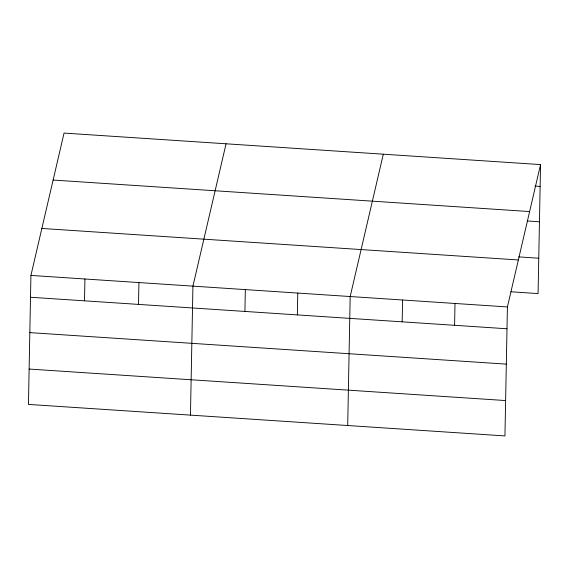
<?xml version="1.0" encoding="UTF-8"?>
<svg xmlns="http://www.w3.org/2000/svg" width="569" height="569" viewBox="0 0 569 569"><rect width="100%" height="100%" fill="white"/><g stroke="black" fill="none" stroke-linecap="round" stroke-linejoin="round"><path stroke-width="0.85" d="M30.925 275.424L28.45 404.41L504.945 435.918L507.42 306.933L540.55 164.59L64.055 133.082L30.925 275.424L507.42 306.933M84.511 300.83L84.93 278.995M138.509 304.401L138.928 282.565M190.459 415.121L192.934 286.136L226.064 143.793M244.926 311.435L245.346 289.607M297.345 314.906L297.765 293.071M347.702 425.52L350.177 296.534L383.307 154.192M402.169 321.834L402.589 299.998M454.588 325.297L455.001 303.469M540.55 164.59L538.075 293.576L510.99 291.783M534.888 186.077L540.13 186.426M53.123 180.053L529.618 211.561M527.221 220.971L539.455 221.782M518.658 256.882L538.751 258.212M41.857 228.454L518.352 259.962M30.506 297.26L507 328.768M29.83 332.623L506.318 364.124M29.126 369.053L505.621 400.555"/></g></svg>
